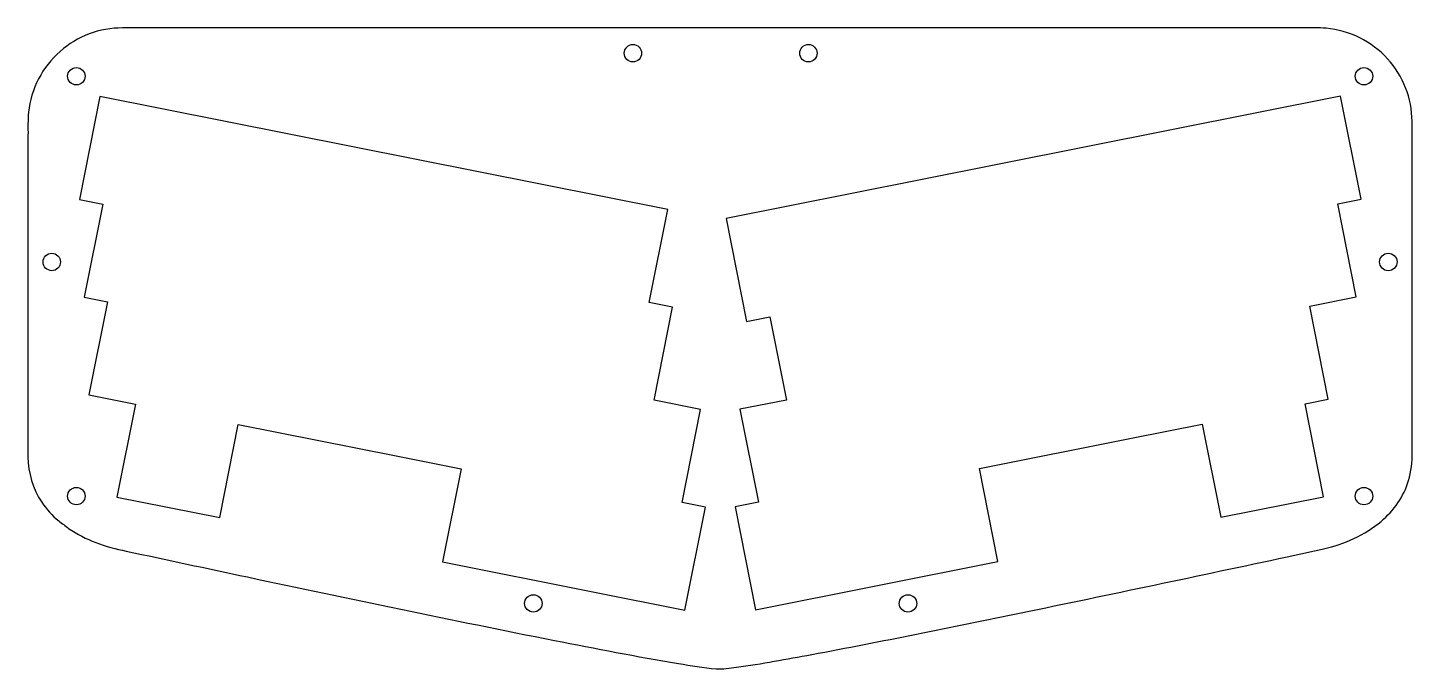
# Model space of a CAD drawing. Extents: x 0 to 278, y 31 to 160.
import ezdxf

# ---------------------------------------------------------------- set-up
doc = ezdxf.new("R2010")
doc.units = 0
doc.layers.add('top-1', color=7, linetype='CONTINUOUS')

msp = doc.modelspace()

# ---------------------------------------------------------------- linework, layer by layer
at = {"layer": 'top-1', "color": 7}
msp.add_lwpolyline([(19.096911, 160.163031), (19.097361, 160.163031)], dxfattribs=at)
for points in [[(123.35172, 155.091692)], [(158.58942, 155.091692)], [(11.560055, 150.458358)], [(270.17673, 150.458128)], [(14.541109, 146.382), (10.433688, 125.733562), (15.105562, 124.803875), (11.388766, 106.120281), (16.060641, 105.190594), (12.343844, 86.507), (21.685641, 84.649578), (17.968844, 65.965984), (38.615328, 61.85856), (42.332125, 80.542156), (74.048922, 74.233562), (87.080172, 71.641766), (83.361422, 52.95817), (113.5665, 46.94841), (113.5665, 46.95041), (132.03525, 43.27658), (136.14267, 63.923066), (131.47275, 64.852753), (135.18759, 83.536347), (125.8458, 85.393769), (129.56259, 104.077362), (124.89072, 105.00705), (128.60752, 123.690644)], [(263.73056, 146.438641), (178.67197, 129.518719), (140.32236, 121.889812), (144.42978, 101.243328), (149.10166, 102.171062), (152.42783, 85.450359), (143.08408, 83.592938), (146.80088, 64.909344), (142.13095, 63.979656), (146.23838, 43.33317), (194.91025, 53.01481), (191.19345, 71.700359), (221.71298, 77.770672), (221.71298, 77.768672), (235.9415, 80.600703), (239.6583, 61.91515), (260.30283, 66.022578), (256.58798, 84.706172), (261.25791, 85.635859), (257.54111, 104.319453), (266.88291, 106.178828), (263.16806, 124.862422), (267.83798, 125.792109)], [(6.627277, 113.170643)], [(275.06894, 113.170643)], [(11.560276, 66.158901)], [(270.17694, 66.158749)], [(103.35211, 44.61115)], [(178.59012, 44.61115)]]:
    msp.add_lwpolyline(points, close=True, dxfattribs=at)
for points in [[(19.097361, 160.163031), (14.525859, 160.184797), (9.97212, 158.482871), (6.547846, 155.45171)], [(256.32481, 160.163031), (177.24884, 160.163031), (98.17288, 160.163031), (19.096911, 160.163031)], [(260.80445, 160.088056), (259.31425, 160.208436), (257.81819, 160.148413), (256.32481, 160.163031)], [(273.17265, 153.951345), (270.01433, 157.454105), (265.50511, 159.69449), (260.80445, 160.088056)], [(119.85172, 155.091692), (119.85172, 155.555821), (120.036094, 156.00094), (120.364283, 156.329129)], [(120.364283, 156.329129), (120.692472, 156.657318), (121.137591, 156.841692), (121.60172, 156.841692)], [(121.60172, 156.841692), (122.065849, 156.841692), (122.510968, 156.657318), (122.839157, 156.329129)], [(122.839157, 156.329129), (123.167346, 156.00094), (123.35172, 155.555821), (123.35172, 155.091692)], [(155.08942, 155.091692), (155.08942, 155.555821), (155.273794, 156.00094), (155.601983, 156.329129)], [(155.601983, 156.329129), (155.930172, 156.657318), (156.375291, 156.841692), (156.83942, 156.841692)], [(156.83942, 156.841692), (157.303549, 156.841692), (157.748668, 156.657318), (158.076857, 156.329129)], [(158.076857, 156.329129), (158.405046, 156.00094), (158.58942, 155.555821), (158.58942, 155.091692)], [(6.547846, 155.45171), (3.001579, 152.360006), (0.686514, 147.903979), (0.206703, 143.222751)], [(120.364283, 153.854255), (120.036094, 154.182444), (119.85172, 154.627563), (119.85172, 155.091692)], [(121.60172, 153.341692), (121.137591, 153.341692), (120.692472, 153.526066), (120.364283, 153.854255)], [(122.839157, 153.854255), (122.510968, 153.526066), (122.065849, 153.341692), (121.60172, 153.341692)], [(123.35172, 155.091692), (123.35172, 154.627563), (123.167346, 154.182444), (122.839157, 153.854255)], [(156.83942, 153.341692), (155.872922, 153.341692), (155.08942, 154.125194), (155.08942, 155.091692)], [(158.076857, 153.854255), (157.748668, 153.526066), (157.303549, 153.341692), (156.83942, 153.341692)], [(158.58942, 155.091692), (158.58942, 154.627563), (158.405046, 154.182444), (158.076857, 153.854255)], [(278.09536, 141.409367), (278.05936, 146.00563), (276.27746, 150.560446), (273.17265, 153.951345)], [(8.060055, 150.458358), (8.060055, 150.922487), (8.244429, 151.367606), (8.572618, 151.695795)], [(8.572618, 149.220921), (8.244429, 149.54911), (8.060055, 149.994229), (8.060055, 150.458358)], [(8.572618, 151.695795), (8.900807, 152.023984), (9.345926, 152.208358), (9.810055, 152.208358)], [(9.810055, 152.208358), (10.274184, 152.208358), (10.719303, 152.023984), (11.047492, 151.695795)], [(11.047492, 151.695795), (11.375681, 151.367606), (11.560055, 150.922487), (11.560055, 150.458358)], [(11.560055, 150.458358), (11.560055, 149.994229), (11.375681, 149.54911), (11.047492, 149.220921)], [(266.67673, 150.458128), (266.67673, 150.922257), (266.861104, 151.367376), (267.189293, 151.695565)], [(267.189293, 149.220691), (266.861104, 149.54888), (266.67673, 149.993999), (266.67673, 150.458128)], [(267.189293, 151.695565), (267.517482, 152.023754), (267.962601, 152.208128), (268.42673, 152.208128)], [(268.42673, 152.208128), (268.890859, 152.208128), (269.335978, 152.023754), (269.664167, 151.695565)], [(269.664167, 151.695565), (269.992356, 151.367376), (270.17673, 150.922257), (270.17673, 150.458128)], [(270.17673, 150.458128), (270.17673, 149.993999), (269.992356, 149.54888), (269.664167, 149.220691)], [(9.810055, 148.708358), (9.345926, 148.708358), (8.900807, 148.892732), (8.572618, 149.220921)], [(11.047492, 149.220921), (10.719303, 148.892732), (10.274184, 148.708358), (9.810055, 148.708358)], [(268.42673, 148.708128), (267.962601, 148.708128), (267.517482, 148.892502), (267.189293, 149.220691)], [(269.664167, 149.220691), (269.335978, 148.892502), (268.890859, 148.708128), (268.42673, 148.708128)], [(0.206703, 143.222751), (0.037707, 141.674367), (0.115152, 140.115239), (0.097361, 138.561145)], [(278.09736, 74.894874), (278.09636, 97.06637), (278.09936, 119.237882), (278.09536, 141.409367)], [(0.097361, 138.561145), (0.098167, 117.056982), (0.095751, 95.552807), (0.098571, 74.048651)], [(3.127277, 113.170643), (3.127277, 113.634772), (3.311652, 114.079891), (3.639841, 114.40808)], [(3.639841, 114.40808), (3.968029, 114.736269), (4.413149, 114.920643), (4.877277, 114.920643)], [(4.877277, 114.920643), (5.341406, 114.920643), (5.786526, 114.736269), (6.114714, 114.40808)], [(6.114714, 114.40808), (6.442903, 114.079891), (6.627277, 113.634772), (6.627277, 113.170643)], [(271.56894, 113.170643), (271.56894, 113.634772), (271.753314, 114.079891), (272.081503, 114.40808)], [(272.081503, 114.40808), (272.409692, 114.736269), (272.854811, 114.920643), (273.31894, 114.920643)], [(273.31894, 114.920643), (273.783069, 114.920643), (274.228188, 114.736269), (274.556377, 114.40808)], [(274.556377, 114.40808), (274.884566, 114.079891), (275.06894, 113.634772), (275.06894, 113.170643)], [(4.877277, 111.420643), (3.910779, 111.420643), (3.127277, 112.204145), (3.127277, 113.170643)], [(6.114714, 111.933206), (5.786526, 111.605017), (5.341406, 111.420643), (4.877277, 111.420643)], [(6.627277, 113.170643), (6.627277, 112.706514), (6.442903, 112.261395), (6.114714, 111.933206)], [(272.081503, 111.933206), (271.753314, 112.261395), (271.56894, 112.706514), (271.56894, 113.170643)], [(273.31894, 111.420643), (272.854811, 111.420643), (272.409692, 111.605017), (272.081503, 111.933206)], [(274.556377, 111.933206), (274.228188, 111.605017), (273.783069, 111.420643), (273.31894, 111.420643)], [(275.06894, 113.170643), (275.06894, 112.706514), (274.884566, 112.261395), (274.556377, 111.933206)], [(0.098571, 74.048651), (0.118508, 70.834798), (1.055693, 67.62072), (2.858422, 64.951191)], [(277.38163, 69.275615), (277.93869, 71.091874), (278.1354, 73.000307), (278.09736, 74.894874)], [(8.060276, 66.158901), (8.060276, 66.62303), (8.24465, 67.068149), (8.572839, 67.396338)], [(8.572839, 67.396338), (8.901028, 67.724527), (9.346147, 67.908901), (9.810276, 67.908901)], [(9.810276, 67.908901), (10.274405, 67.908901), (10.719524, 67.724527), (11.047713, 67.396338)], [(11.047713, 67.396338), (11.375902, 67.068149), (11.560276, 66.62303), (11.560276, 66.158901)], [(266.67694, 66.158749), (266.67694, 66.622878), (266.861314, 67.067997), (267.189503, 67.396186)], [(267.189503, 67.396186), (267.517692, 67.724375), (267.962811, 67.908749), (268.42694, 67.908749)], [(268.42694, 67.908749), (268.891069, 67.908749), (269.336188, 67.724375), (269.664377, 67.396186)], [(269.664377, 67.396186), (269.992566, 67.067997), (270.17694, 66.622878), (270.17694, 66.158749)], [(271.87417, 61.0907), (274.42181, 63.23449), (276.43021, 66.068404), (277.38163, 69.275615)], [(2.858422, 64.951191), (3.811393, 63.542437), (4.947042, 62.24389), (6.271461, 61.1729)], [(8.572839, 64.921464), (8.24465, 65.249653), (8.060276, 65.694772), (8.060276, 66.158901)], [(9.810276, 64.408901), (9.346147, 64.408901), (8.901028, 64.593275), (8.572839, 64.921464)], [(11.047713, 64.921464), (10.719524, 64.593275), (10.274405, 64.408901), (9.810276, 64.408901)], [(11.560276, 66.158901), (11.560276, 65.694772), (11.375902, 65.249653), (11.047713, 64.921464)], [(267.189503, 64.921312), (266.861314, 65.249501), (266.67694, 65.69462), (266.67694, 66.158749)], [(268.42694, 64.408749), (267.962811, 64.408749), (267.517692, 64.593123), (267.189503, 64.921312)], [(269.664377, 64.921312), (269.336188, 64.593123), (268.891069, 64.408749), (268.42694, 64.408749)], [(270.17694, 66.158749), (270.17694, 65.69462), (269.992566, 65.249501), (269.664377, 64.921312)], [(6.271461, 61.1729), (6.944298, 60.67734), (7.617667, 60.18284), (8.261675, 59.64986)], [(8.261675, 59.64986), (9.948216, 58.48218), (11.807499, 57.57666), (13.717809, 56.83687)], [(260.31523, 55.54818), (264.49649, 56.54646), (268.57036, 58.29823), (271.87417, 61.0907)], [(13.717809, 56.83687), (15.698738, 56.06903), (17.761767, 55.53772), (19.842871, 55.12341)], [(19.842871, 55.12341), (27.950234, 53.35861), (36.069, 51.64688), (44.18339, 49.91481)], [(199.5431, 42.71248), (217.37577, 46.38803), (235.18765, 50.16361), (252.99358, 53.9663)], [(252.99358, 53.9663), (255.43345, 54.49762), (257.87674, 55.01325), (260.31523, 55.54818)], [(44.18339, 49.91481), (64.709368, 45.5646), (85.245183, 41.25727), (105.82704, 37.17824)], [(99.85211, 44.61115), (99.85211, 45.075279), (100.036484, 45.520398), (100.364673, 45.848587)], [(100.364673, 43.373713), (100.036484, 43.701902), (99.85211, 44.147021), (99.85211, 44.61115)], [(100.364673, 45.848587), (100.692862, 46.176776), (101.137981, 46.36115), (101.60211, 46.36115)], [(101.60211, 46.36115), (102.066239, 46.36115), (102.511358, 46.176776), (102.839547, 45.848587)], [(102.839547, 45.848587), (103.167736, 45.520398), (103.35211, 45.075279), (103.35211, 44.61115)], [(103.35211, 44.61115), (103.35211, 44.147021), (103.167736, 43.701902), (102.839547, 43.373713)], [(175.09012, 44.61115), (175.09012, 45.075279), (175.274494, 45.520398), (175.602683, 45.848587)], [(175.602683, 43.373713), (175.274494, 43.701902), (175.09012, 44.147021), (175.09012, 44.61115)], [(175.602683, 45.848587), (175.930872, 46.176776), (176.375991, 46.36115), (176.84012, 46.36115)], [(176.84012, 46.36115), (177.304249, 46.36115), (177.749368, 46.176776), (178.077557, 45.848587)], [(178.077557, 45.848587), (178.405746, 45.520398), (178.59012, 45.075279), (178.59012, 44.61115)], [(178.59012, 44.61115), (178.59012, 44.147021), (178.405746, 43.701902), (178.077557, 43.373713)], [(101.60211, 42.86115), (101.137981, 42.86115), (100.692862, 43.045524), (100.364673, 43.373713)], [(102.839547, 43.373713), (102.511358, 43.045524), (102.066239, 42.86115), (101.60211, 42.86115)], [(157.50089, 34.35081), (171.54569, 36.98083), (185.54714, 39.8357), (199.5431, 42.71248)], [(176.84012, 42.86115), (176.375991, 42.86115), (175.930872, 43.045524), (175.602683, 43.373713)], [(178.077557, 43.373713), (177.749368, 43.045524), (177.304249, 42.86115), (176.84012, 42.86115)], [(105.82704, 37.17824), (114.10943, 35.55157), (122.39436, 33.92944), (130.71925, 32.53269)], [(142.3857, 31.78043), (147.44747, 32.49223), (152.47466, 33.42617), (157.50089, 34.35081)], [(130.71925, 32.53269), (133.24447, 32.12759), (135.76993, 31.69556), (138.31992, 31.47812)], [(138.31992, 31.47812), (139.68191, 31.38092), (141.03755, 31.61913), (142.3857, 31.78043)]]:
    msp.add_open_spline(points, degree=3, dxfattribs=at)

doc.saveas('drawing.dxf')
